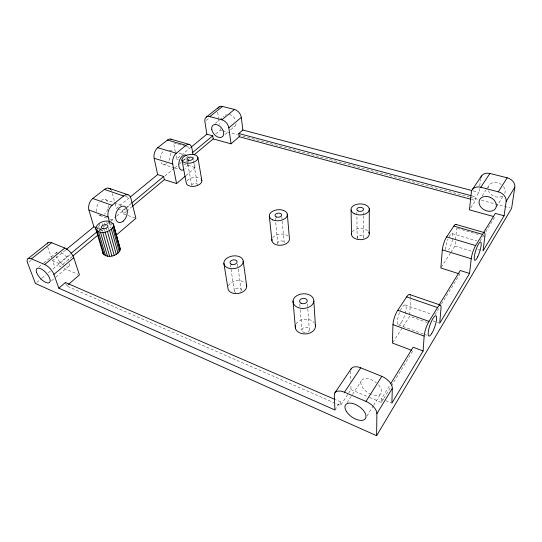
<?xml version="1.0" encoding="UTF-8"?>
<svg xmlns="http://www.w3.org/2000/svg" width="542" height="542" viewBox="0 0 542 542"><rect width="100%" height="100%" fill="white"/><g stroke="black" fill="none" stroke-linecap="round" stroke-linejoin="round"><path stroke-width="0.41" stroke-dasharray="2.71 2.03" d="M369.658 397.482L381.338 402.415L381.399 398.81L390.213 384.474M409.766 314.604L410.518 299.597M450.842 252.47L454.934 246.122L456.662 228.155M470.761 207.85L475.578 200.54L475.984 196.97L478.993 192.424L479.656 186.678M479.751 185.859L480.612 178.474M381.338 402.415L390.985 386.649M391.426 385.931L412.909 350.823M434.935 314.841L439.752 306.975M441.506 304.109L459.894 274.062M480.083 241.088L483.572 235.391M485.747 231.834L494.893 216.888M496.418 206.881L503.443 195.547M366.995 416.005L373.187 406.005M373.634 405.287L381.148 393.146M441.296 267.267L450.388 253.175M392.869 342.334L409.684 316.271L427.374 322.605M347.049 402.692L352.063 395.023M352.517 394.325L361.175 381.067M482.15 195.899L486.235 189.639M486.689 188.948L489.419 184.775M65.413 282.504L66.639 286.013L340.491 405.524L348.235 393.743M348.689 393.052L350.965 389.583L350.87 385.403M334.936 409.982L340.356 401.798L335.694 399.779M66.639 286.013L67.852 284.957M185.94 175.567L195.31 167.566L194.598 163.515M51.47 280.831L55.264 277.633M55.894 277.104L69.159 265.919M225.032 134.524L228.128 131.916M230.601 129.829L234.937 126.171M72.235 256.556L60.04 266.739L58.888 263.426L52.547 260.77L51.734 258.487M117.912 208.975L122.546 210.621L123.393 213.86L125.954 211.726M126.591 211.19L131.713 206.915M185.784 161.787L187.058 160.723M187.695 160.188L189.612 158.596M36.748 282.429L41.287 278.669M41.93 278.127L45.819 274.902M48.407 272.755L50.352 271.142M52.94 268.988L70.507 254.401M99.159 230.614L102.418 227.911M103.068 227.376L105.019 225.75M107.621 223.589L110.229 221.427M110.88 220.885L116.09 216.563M116.74 216.021L126.503 207.911M127.16 207.369L131.062 204.131M164.924 176.014L174.036 168.447M174.687 167.912L178.596 164.666M179.246 164.124L183.155 160.879M183.806 160.344L185.757 158.718M215.709 133.854L220.269 130.066L221.902 130.507M58.888 263.426L70.494 253.798M98.874 230.255L100.168 229.185L100.737 231.149M122.546 210.621L125.121 208.494M125.764 207.959L130.907 203.69M182.647 160.771L188.406 155.994M65.46 250.16L52.547 260.77L54.884 267.375M129.267 197.844L116.367 208.426L114.674 202.085M176.055 155.75L176.678 158.975L190.174 147.912M38.678 267.138L43.184 263.473M43.827 262.951L56.693 252.477M215.323 123.332L219.103 120.256M219.734 119.748L224.137 116.157M28.922 262.043L31.511 259.97M206.129 120.466L209.307 117.932M473.274 190.913L478.993 192.424M471.892 195.879L475.984 196.97M222.715 130.724L237.403 134.673M238.223 134.89L469.169 196.963M469.989 197.18L478.146 199.375M481.411 200.255L494.467 203.765M495.286 203.982L509.975 207.932M471.506 199.442L475.578 200.54M185.52 146.306L173.562 142.858L175.276 151.719M186.319 146.536L190.303 147.681M457.468 228.385L480.049 234.957M483.281 235.892L484.894 236.359M169.389 150.154L172.58 151.096M178.975 152.986L182.966 154.165M452.258 233.649L476.797 240.885M477.739 249.361L482.272 250.716M176.678 158.975L178.169 159.423M183.237 163.914L195.31 167.566M454.934 246.122L471.933 251.271M162.851 164.341L173.996 167.776M174.788 168.02L177.972 168.996M125.371 196.394L129.328 197.749M105.195 199.564L121.842 205.411M405.104 304.956L431.866 314.36M432.95 320.898L438.952 323.025M123.393 213.86L127.302 215.255M128.081 215.54L135.893 218.331M99.816 215.513L109.288 218.982M110.073 219.266L114.809 221M398.478 324.868L426.696 335.2M97.025 227.999L100.168 229.185M381.399 398.81L391.114 402.889M63.922 268.371L77.879 274.252M350.965 389.583L368.878 397.151M47.689 247.05L51.463 257.721M97.147 227.193L98.082 230.377M99.179 223.46L101.476 231.4M98.495 225.818L100.114 231.38M102.038 229.767L102.499 231.366M101.659 229.374L102.12 230.967M102.391 223.663L103.529 227.633M103.752 228.426L104.437 230.804M104.681 223.026L105.805 226.996M106.029 227.789L106.706 230.167M106.767 221.949L107.214 223.541M108.332 227.511L109.078 230.045M109.708 222.687L111.056 227.545M108.956 222.044L110.507 227.606M110.873 222.511L111.977 226.481M112.35 193.372L114.464 201.292M187.302 160.981L187.749 163.44M187.898 164.26L191.638 184.761M193.46 157.044L194.029 160.283M193.27 160.683L197.464 184.47A2.893 1.626 -9.5 0 0 194.219 183.447A2.893 1.626 -9.5 0 0 191.787 185.581M230.275 264.503L234.408 291.108M237.443 264.069L238.053 268.229M238.175 269.062L241.237 289.862M217.674 112.153L218.501 117.858M218.616 118.671L219.442 124.369M220.032 128.44L220.269 130.066M275.261 217.931L277.768 243.189M281.806 216.644L284.218 242.762M299.801 303.967L300.2 308.933M300.268 309.76L301.928 330.444M307.456 303.872L307.754 308.012M307.815 308.845L309.292 329.543M340.356 401.798L340.491 405.524M350.559 371.195L350.776 381.229M356.86 212.064L357.158 237.647M363.547 212.457L363.56 214.93M363.56 215.757L363.662 237.233M296.101 323.865A10.129 7.378 -3.9 0 1 305.058 319.191A10.129 7.378 -3.9 0 1 314.353 322.897M228.358 285.878A9.471 6.416 -9.1 0 1 236.088 280.817A9.471 6.416 -9.1 0 1 245.201 282.931M272.701 237.728A8.821 5.596 -5.5 0 1 287.795 235.953M352.3 231.773A8.909 5.603 -0.4 0 1 367.584 230.736M277.883 243.717A3.232 2.066 -5.5 0 1 280.946 240.912A3.232 2.066 -5.5 0 1 284.123 243.304M357.74 238.649A3.266 2.066 -0.3 0 1 360.105 235.391A3.266 2.066 -0.3 0 1 363.384 238.29M235.743 292.572A3.469 2.364 -9.1 0 1 234.896 289.482A3.469 2.364 -9.1 0 1 239.381 288.242A3.469 2.364 -9.1 0 1 241.027 291.108M240.587 291.684A3.469 2.364 -9.1 0 1 239.957 292.185M305.099 332.713A3.713 2.717 -3.9 0 1 302.504 328.621A3.713 2.717 -3.9 0 1 308.757 328.459A3.713 2.717 -3.9 0 1 306.067 332.686M448.979 236.962A9.478 2.364 -72.5 0 1 452.821 237.227M452.523 239.279A9.478 2.364 -72.5 0 1 448.634 249.815M445.639 249.787A9.478 2.364 -72.5 0 1 448.044 239.015M187.098 180.615A7.893 4.417 -9.5 0 1 200.56 178.657M188.508 161.062A7.859 4.587 -73.9 0 1 188.352 162.383M187.85 164.348A7.859 4.587 -73.9 0 1 184.876 169.05M170.1 153.169A7.751 4.695 -74 0 1 168.84 160.669M166.638 163.467A7.751 4.695 -74 0 1 160.988 162.458M160.296 158.447A7.751 4.695 -74 0 1 162.776 151.699M101.117 200.418A8.428 5.549 -69.1 0 1 107.973 202.43M108.441 205.547A8.428 5.549 -69.1 0 1 108.021 208.331M107.811 209.022A8.428 5.549 -69.1 0 1 104.376 214.192M101.3 215.608A8.428 5.549 -69.1 0 1 98.508 214.869M96.625 211.549A8.428 5.549 -69.1 0 1 99.186 202.207M410.551 296.217A10.454 2.879 -71.1 0 1 410.599 297.931M236.109 123.772A7.303 4.898 51.1 0 1 232.504 127.085M225.397 115.128A7.303 4.898 51.1 0 1 226.481 114.437M229.327 114.348A7.303 4.898 51.1 0 1 235.695 120.514M502.339 196.15A8.882 6.944 26.1 0 1 488.505 190.648M488.112 188.115A8.882 6.944 26.1 0 1 496.994 182.668L499.209 183.359A8.882 6.944 26.1 0 1 501.242 184.504M503.443 186.583A8.882 6.944 26.1 0 1 504.758 193.419M111.266 190.181A8.415 5.555 -70 0 1 111.645 190.94M69.823 263.581A9.167 4.14 47.7 0 1 66.842 266.44M63.502 265.045A9.167 4.14 47.7 0 1 56.483 256.529M56.158 253.473A9.167 4.14 47.7 0 1 57.655 251.928M61.165 252.599A9.167 4.14 47.7 0 1 68.638 260.045M378.526 384.854A11.714 6.524 34.4 0 1 380.85 393.668A11.714 6.524 34.4 0 1 371.778 394.657M371.114 394.393A11.714 6.524 34.4 0 1 361.209 380.985A11.714 6.524 34.4 0 1 376.358 382.774M401.398 322.388A10.501 2.9 -70.9 0 0 405.728 305.458A10.501 2.9 -70.9 0 0 398.133 316.867A10.501 2.9 -70.9 0 0 401.398 322.388"/><path stroke-width="0.81" d="M369.251 233.426L369.285 208.745M68.461 284.428L79.43 274.909L73.78 257.748A9.295 4.248 47.7 0 0 64.796 248.033L51.68 242.721L31.443 258.859A9.438 3.997 47.8 0 0 27.628 263.073L35.454 283.507L376.622 435.7L376.886 413.682L392.333 388.323A11.938 6.734 33.9 0 0 381.805 376.344L360.708 367.808A11.7 6.585 35 0 0 350.857 369.393M410.219 295.051A10.454 2.879 -71.1 0 0 406.656 296.901L397.767 310.234A10.65 2.981 -70.8 0 0 392.97 324.638L392.415 343.039L411.337 350.22M392.333 388.323L391.859 403.201L423.119 350.986L424.149 336.087A10.874 2.615 -70.9 0 1 429.034 321.379L437.523 307.571A10.664 2.52 -71.2 0 1 440.992 308.432L439.704 323.289L469.548 273.446L471.249 258.758A9.77 2.114 -72.4 0 1 475.632 245.56L482.495 234.395A9.614 2.039 -72.6 0 1 484.887 236.366L483.024 250.946L504.074 215.797L506.16 201.441L514.832 187.207A9.018 7.1 24.9 0 0 507.17 177.79L489.921 173.467A8.862 6.999 27.1 0 0 480.788 177.566M456.371 224.781A9.444 2.337 -72.7 0 0 453.85 226.102L446.642 236.908A9.593 2.419 -72.5 0 0 442.333 249.862L440.836 267.972L459.101 273.805M120.026 250.262L120.182 248.812L113.624 224.91C110.365 217.843 96.842 221.332 95.649 228.5L103.102 253.731C107.621 258.744 117.336 256.054 120.026 250.262L113.447 226.346L113.624 224.91M514.832 187.207L511.607 208.365L376.622 435.7M95.649 228.5C98.678 235.458 110.67 232.294 113.447 226.346M390.653 383.763L413.112 347.212L423.119 350.986M439.176 304.814L460.266 270.499L469.548 273.446M483.572 232.593L495.368 213.406L504.074 215.797M376.886 413.682A12.31 6.585 34.5 0 0 365.986 401.398L381.805 376.344M506.16 201.441A9.221 7.121 26 0 0 498.301 191.834L507.17 177.79M31.443 258.859L44.654 264.489A9.519 4.106 47.5 0 1 53.895 274.401L58.827 288.168L334.936 409.982L334.285 395.308A12.059 6.436 35.6 0 1 344.468 392.232L360.708 367.808M493.308 216.448L469.44 209.842L471.344 192.2A9.065 7.012 28.1 0 1 480.754 187.261L489.921 173.467M334.949 392.774L351.27 368.635M472.292 189.632L481.567 175.92M193.033 154.619L191.895 148.142A7.866 4.58 -74.5 0 0 185.987 145.344L175.676 153.779A7.967 4.709 -74 0 0 172.695 163.935L176.577 183.569L164.355 179.666L132.356 206.38M194.07 154.87L213.202 138.908L231.014 143.84L239.225 136.74L470.686 199.219M58.827 288.168L65.413 282.504L334.922 399.44M239.225 136.74L238.812 133.501L242.857 130.026L471.642 190.479M116.286 235.086L135.893 218.331L130.907 198.297A8.55 5.434 -70.1 0 0 123.576 195.987L104.43 189.422L92.79 198.487A8.55 5.711 -68.9 0 0 88.902 210.011L93.881 226.813L96.239 227.701M176.577 183.569L185.317 176.103M53.895 274.401L73.78 257.748M231.014 143.84L228.846 127.844L241.312 117.404A7.378 5.007 51.3 0 0 234.476 109.457L222.532 106.462A7.331 4.905 51.8 0 0 217.884 108.373M72.879 256.02L97.906 235.133M71.144 253.263L96.943 231.861M131.55 203.162L163.691 176.496L164.355 179.666M192.247 152.81L212.728 135.825L213.202 138.908M66.11 249.632L93.881 226.813M130.561 196.787L157.647 174.571L163.691 176.496M190.818 147.39L206.881 134.22L212.728 135.825M44.654 264.489L64.796 248.033M206.881 134.22L204.862 121.483A7.473 4.878 51.4 0 1 209.795 116.625L221.847 119.768L234.476 109.457M109.477 221.881L108.129 217.03A8.686 5.589 -69.1 0 1 112.079 205.316L123.576 195.987M209.795 116.625L222.532 106.462M28.042 258.629L48.252 242.572M206.373 117.011L219.124 106.882M157.647 174.571L154.138 158.278A7.852 4.824 -74.1 0 1 157.702 147.702L167.498 140.032A7.757 4.688 -74.7 0 1 171.807 139.633M480.754 187.261L498.301 191.834M238.812 133.501L471.079 195.655M170.689 139.104L189.131 144.382M167.498 140.032L185.987 145.344M455.856 224.395L484.338 232.613M453.85 226.089L482.495 234.395M157.702 147.702L176.306 153.203M446.642 236.908L475.632 245.56M154.138 158.278L172.695 163.935M442.333 249.862L471.249 258.758M108.996 188.277L128.068 194.781M409.61 294.516L440.26 305.044M406.656 296.901L437.523 307.571M92.79 198.487L112.079 205.316M397.767 310.234L429.034 321.379M88.902 210.011L108.129 217.03M392.97 324.638L424.149 336.087M344.468 392.232L365.986 401.398M120.182 248.812L113.183 223.602M102.695 252.382L103.102 253.731M97.038 230.946L104.078 254.869M98.556 231.773L105.568 255.716M100.494 232.254L107.465 256.21M102.723 232.355L109.633 256.319M105.08 232.071L111.937 256.041M107.411 231.414L114.199 255.384M109.545 230.438L116.273 254.401M111.34 229.205L118.007 253.161M112.668 227.809L119.287 251.745M181.922 159.931L186.245 182.959A7.893 4.417 -9.5 0 0 195.499 186.075A7.893 4.417 -9.5 0 0 201.455 179.592M197.905 157.634A8.076 4.322 -9.3 0 1 186.34 163.135A8.076 4.322 -9.3 0 1 185.506 155.69A8.076 4.322 -9.3 0 1 197.905 157.634L201.854 180.689M223.873 263.31L227.904 288.134A9.471 6.416 -9.1 0 0 238.934 293.344A9.471 6.416 -9.1 0 0 246.251 284.354M243.216 261.102A9.742 6.341 -8.8 0 1 229.13 268.344A9.742 6.341 -8.8 0 1 228.304 257.369A9.742 6.341 -8.8 0 1 243.216 261.102L246.698 285.973M241.312 117.404L242.857 130.026M269.333 216.231L271.908 240.628M293.019 300.952L295.424 328.289M287.321 214.131L289.421 238.561A8.821 5.596 -5.5 0 1 280.356 245.275A8.821 5.596 -5.5 0 1 272.009 239.157M313.838 301.095A10.44 7.324 -4 0 1 297.768 307.463A10.44 7.324 -4 0 1 298.662 294.753A10.44 7.324 -4 0 1 313.838 301.095L315.464 326.596M351.081 209.998L351.521 234.625M315.241 324.678A10.129 7.378 -3.9 0 1 305.207 333.947A10.129 7.378 -3.9 0 1 295.532 325.092M221.847 119.768A7.52 4.98 50.9 0 1 228.846 127.844M368.696 232.01A8.909 5.603 -0.4 0 1 361.284 239.652A8.909 5.603 -0.4 0 1 351.616 233.168M47.323 243.941A9.214 4.146 48.1 0 1 51.68 242.721M183.609 169.863A7.859 4.587 -73.9 0 1 178.887 162.681A7.859 4.587 -73.9 0 1 186.163 155.107M104.43 189.422A8.415 5.555 -70 0 1 110.805 189.524M490.259 197.369L488.01 196.638A9.079 6.958 27.1 0 0 479.724 205.242A9.079 6.958 27.1 0 0 494.162 209.91A9.079 6.958 27.1 0 0 490.259 197.369M301.061 303.249A3.841 2.696 -4 0 0 307.219 301.264A3.841 2.696 -4 0 0 301.969 298.588A3.841 2.696 -4 0 0 301.061 303.249M231.407 264.279A3.584 2.331 -8.8 0 0 237.084 262.186A3.584 2.331 -8.8 0 0 232.159 260.174A3.584 2.331 -8.8 0 0 231.407 264.279M272.633 219.862A9.058 5.515 -5.5 0 0 287.253 215.581A9.058 5.515 -5.5 0 0 275.126 210.255A9.058 5.515 -5.5 0 0 272.633 219.862M276.711 217.064A3.333 2.026 -5.5 0 0 281.657 214.957A3.333 2.026 -5.5 0 0 276.623 213.541A3.333 2.026 -5.5 0 0 276.711 217.064M354.468 213.778A9.146 5.522 -0.7 0 0 369.231 210.188A9.146 5.522 -0.7 0 0 356.873 204.3A9.146 5.522 -0.7 0 0 354.468 213.778M358.045 210.96A3.367 2.032 -0.7 0 0 363.499 209.679A3.367 2.032 -0.7 0 0 359 207.484A3.367 2.032 -0.7 0 0 358.045 210.96M477.671 256.881A9.648 2.06 -72.4 0 0 480.754 242.057A9.648 2.06 -72.4 0 0 474.67 254.598A9.648 2.06 -72.4 0 0 477.671 256.881M431.757 333.438A10.718 2.541 -71 0 0 436.33 316.216A10.718 2.541 -71 0 0 429.081 328.032A10.718 2.541 -71 0 0 431.757 333.438M211.732 129.321A7.439 4.871 50.7 0 0 221.461 137.275A7.439 4.871 50.7 0 0 219.917 126.327A7.439 4.871 50.7 0 0 211.732 129.321M188.149 160.276A2.974 1.592 -9.3 0 0 192.844 158.643A2.974 1.592 -9.3 0 0 188.765 157.444A2.974 1.592 -9.3 0 0 188.149 160.276M103.143 228.738A3.381 1.944 -14.7 0 0 107.953 226.041A3.381 1.944 -14.7 0 0 102.851 225.35A3.381 1.944 -14.7 0 0 103.143 228.738M123.156 221.136A8.557 5.427 -69.2 0 0 125.466 206.915A8.557 5.427 -69.2 0 0 115.67 214.937A8.557 5.427 -69.2 0 0 123.156 221.136M36.639 272.633A9.39 3.99 47.4 0 0 48.617 282.904A9.39 3.99 47.4 0 0 44.315 271.081A9.39 3.99 47.4 0 0 36.639 272.633M346.352 411.358A12.073 6.375 35 0 0 364.617 419.447A12.073 6.375 35 0 0 355.457 404.44A12.073 6.375 35 0 0 346.352 411.358"/></g></svg>
